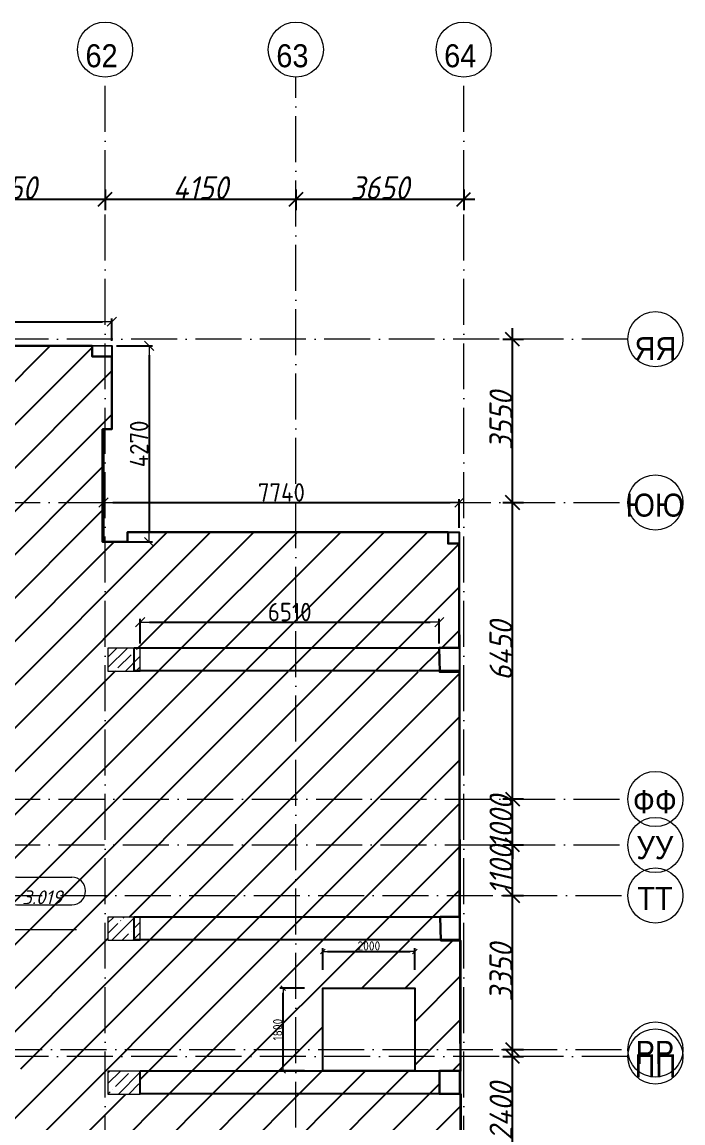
# Model space of a CAD drawing. Header units: millimetres. Extents: x 6277 to 253996, y -115614 to 184496.
# Drawn here: x 34885 to 49259, y 103459 to 127406 of the extents above; entities that cross this region are included whole.
import ezdxf

# ---------------------------------------------------------------- set-up
doc = ezdxf.new("R2010")
doc.units = ezdxf.units.MM
doc.linetypes.add('50_200_ШТРИХ_1Т_ш5_п1_п1_', pattern=[1400, 1000, -200, 0, -200])
for name, color, linetype, lineweight in [('A-ANNO-DIMS', 7, 'Continuous', 9), ('S-COLS-1', 7, 'Continuous', 5), ('Размеры', 7, 'Continuous', 15)]:
    doc.layers.add(name, color=color, linetype=linetype, lineweight=lineweight)
for name, color, linetype, lineweight, true_color in [('A-AREA-IDEN-1', 7, 'Continuous', 9, 0xaaaaaa), ('Оси-1', 7, 'Continuous', 20, 0xaaaaaa), ('Оси-2', 7, 'Continuous', 9, 0xaaaaaa), ('Оси-3', 7, '50_200_ШТРИХ_1Т_ш5_п1_п1_', 9, 0xaaaaaa)]:
    doc.layers.add(name, color=color, linetype=linetype, lineweight=lineweight, true_color=true_color)
doc.styles.add('Arial', font='arial.ttf', dxfattribs={"width": 0.9, "height": 500})
doc.styles.add('ISOCPEUR_I', font='isocpeui.ttf', dxfattribs={"height": 300})
doc.styles.add('ISOCPEUR_I_1', font='isocpeui.ttf', dxfattribs={"width": 0.9, "height": 500})
doc.styles.add('СПДС', font='isocpeur.ttf', dxfattribs={"width": 0.9})
doc.dimstyles.new('ISO-2_5_0_9К_БОЛЬШОЙ', dxfattribs={"dimscale": 304.8, "dimtxt": 497.990588, "dimasz": 0.984252, "dimexe": 0.787402, "dimexo": 0, "dimgap": 0, "dimtad": 1, "dimdec": 0, "dimzin": 0, "dimdsep": 46, "dimtxsty": 'ISOCPEUR_I_1', "dimblk1": 'OBLIQUE', "dimblk2": 'OBLIQUE', "dimsah": 1, "dimcen": 0.09, "dimdle": 0.787402, "dimazin": 0, "dimtfac": 1, "dimtdec": 4, "dimtix": 1, "dimtmove": 0, "dimatfit": 3, "dimfxl": 1, "dimtvp": 1, "dimtolj": 1, "dimtzin": 0, "dimarcsym": 2})
doc.dimstyles.new('Больше Размера А3', dxfattribs={"dimtxt": 400, "dimasz": 200, "dimexe": 70, "dimexo": 100, "dimgap": 20, "dimtad": 1, "dimdec": 0, "dimrnd": 10, "dimzin": 0, "dimdsep": 46, "dimtxsty": 'СПДС', "dimblk": 'ARROWHEAD_6', "dimcen": 1, "dimclrd": 256, "dimclre": 256, "dimclrt": 256, "dimazin": 0, "dimtfac": 1, "dimtdec": 0, "dimtmove": 2, "dimatfit": 3, "dimfxl": 1, "dimtolj": 1, "dimtzin": 0, "dimarcsym": 0})
doc.dimstyles.new('Размера А3', dxfattribs={"dimtxt": 200, "dimasz": 100, "dimexe": 70, "dimexo": 100, "dimgap": 20, "dimtad": 1, "dimdec": 0, "dimrnd": 10, "dimzin": 0, "dimdsep": 46, "dimtxsty": 'СПДС', "dimblk": 'ARROWHEAD_6', "dimcen": 1, "dimclrd": 256, "dimclre": 256, "dimclrt": 256, "dimazin": 0, "dimtfac": 1, "dimtdec": 0, "dimtmove": 2, "dimatfit": 3, "dimfxl": 1, "dimtolj": 1, "dimtzin": 0, "dimarcsym": 0})

# ---------------------------------------------------------------- blocks, each defined once
blk = doc.blocks.new('BSC_Колонна _Прямоугольная - 500х700-V241-АИ_План этажа_Стены_3')
at = {"layer": 'S-COLS-1'}
h = blk.add_hatch(dxfattribs=at)
h.set_pattern_fill('FP_169', color=256, style=0, pattern_type=2)
h.set_pattern_definition([(315, (-70131.04, 93900), (228.0985, 228.0985), []), (315, (-70131.04, 93671.9), (228.0985, 228.0985), [403.225, -80.645, 6.706, -73.939])])
h.paths.add_polyline_path([(-250, 350), (-250, -350), (250, -350), (250, 350), (-103, 350)])
for p, q in [((250, 350), (-250, 350)), ((-250, 350), (-250, -350)), ((250, -350), (250, 350)), ((-250, -350), (250, -350))]:
    blk.add_line(p, q, dxfattribs=at)
blk = doc.blocks.new('BSC_Колонна _Прямоугольная - 500х700-V242-АИ_План этажа_Стены_3')
at = {"layer": 'S-COLS-1'}
h = blk.add_hatch(dxfattribs=at)
h.set_pattern_fill('FP_170', color=256, style=0, pattern_type=2)
h.set_pattern_definition([(315, (-73481.04, 93900), (228.0985, 228.0985), []), (315, (-73481.04, 93671.9), (228.0985, 228.0985), [403.225, -80.645, 6.706, -73.939])])
h.paths.add_polyline_path([(-250, 350), (-250, -350), (250, -350), (250, 350), (86, 350)])
for p, q in [((250, 350), (-250, 350)), ((-250, 350), (-250, -350)), ((250, -350), (250, 350)), ((-250, -350), (250, -350))]:
    blk.add_line(p, q, dxfattribs=at)
blk = doc.blocks.new('BSC_Колонна _Прямоугольная - 500х700-V245-АИ_План этажа_Стены_3')
at = {"layer": 'S-COLS-1'}
h = blk.add_hatch(dxfattribs=at)
h.set_pattern_fill('FP_173', color=256, style=0, pattern_type=2)
h.set_pattern_definition([(315, (-79331.04, 93900), (228.0985, 228.0985), []), (315, (-79331.04, 93671.9), (228.0985, 228.0985), [403.225, -80.645, 6.706, -73.939])])
h.paths.add_polyline_path([(-250, 350), (-250, -350), (250, -350), (250, 350), (-101, 350)])
for p, q in [((250, 350), (-250, 350)), ((-250, 350), (-250, -350)), ((250, -350), (250, 350)), ((-250, -350), (250, -350))]:
    blk.add_line(p, q, dxfattribs=at)
blk = doc.blocks.new('AAR_СКБ_Марка_помещения_1_5 ммп - Номер _ Площадь-27962135-АИ_План этажа_Стены_3')
at = {"layer": 'A-AREA-IDEN-1'}
for p, q in [((-2.99, 3), (3.01, 3)), ((-2.99, 0), (3.01, 0)), ((-3.53, -2.69), (3.53, -2.69))]:
    blk.add_line(p, q, dxfattribs=at)
for centre, start, end in [((-2.99, 1.5), 90, 270), ((3.01, 1.5), 270, 90)]:
    blk.add_arc(centre, 1.5, start, end, dxfattribs=at)
blk = doc.blocks.new('Ось сетки - Круг_Ø6_00__ISO-2_5_0_9K_-17386508-АИ_План этажа_Стены_3')
at = {"layer": 'Оси-1'}
blk.add_circle((0, 0), 3, dxfattribs=at)
blk = doc.blocks.new('_Oblique')
at = {"color": 0, "linetype": 'ByBlock', "lineweight": -2}
blk.add_line((-0.5, -0.5), (0.5, 0.5), dxfattribs=at)
blk = doc.blocks.new('*D35')
at = {"layer": 'A-ANNO-DIMS', "color": 0, "lineweight": -2, "transparency": 16777216}
for p, q in [((45551, 102266), (45551, 105146)), ((45339, 104906), (45791, 104906)), ((45339, 102506), (45791, 102506))]:
    blk.add_line(p, q, dxfattribs=at)
at = {"layer": 'Defpoints', "color": 0, "transparency": 16777216}
for p in [(45339, 104906), (45551, 104906), (45339, 102506)]:
    blk.add_point(p, dxfattribs=at)
at = {"layer": 'A-ANNO-DIMS', "color": 0, "lineweight": -2, "transparency": 16777216, "xscale": 300, "yscale": 300, "zscale": 300}
for p, rotation in [((45551, 104906), 90), ((45551, 102506), 270)]:
    blk.add_blockref('_Oblique', p, dxfattribs=dict(at, rotation=rotation))
at = {"layer": 'A-ANNO-DIMS', "color": 0, "transparency": 16777216, "insert": (45301, 103706), "char_height": 500, "width": 1562.92, "attachment_point": 5, "rotation": 90, "style": 'ISOCPEUR_I_1'}
blk.add_mtext('\\A1;2400', dxfattribs=at)
blk = doc.blocks.new('*D36')
at = {"layer": 'A-ANNO-DIMS', "color": 0, "lineweight": -2, "transparency": 16777216}
for p, q in [((45551, 104816), (45551, 108646)), ((45339, 108406), (45791, 108406)), ((45339, 105056), (45791, 105056))]:
    blk.add_line(p, q, dxfattribs=at)
at = {"layer": 'Defpoints', "color": 0, "transparency": 16777216}
for p in [(45339, 108406), (45551, 108406), (45339, 105056)]:
    blk.add_point(p, dxfattribs=at)
at = {"layer": 'A-ANNO-DIMS', "color": 0, "lineweight": -2, "transparency": 16777216, "xscale": 300, "yscale": 300, "zscale": 300}
for p, rotation in [((45551, 108406), 90), ((45551, 105056), 270)]:
    blk.add_blockref('_Oblique', p, dxfattribs=dict(at, rotation=rotation))
at = {"layer": 'A-ANNO-DIMS', "color": 0, "transparency": 16777216, "insert": (45301, 106731), "char_height": 500, "width": 1516.96, "attachment_point": 5, "rotation": 90, "style": 'ISOCPEUR_I_1'}
blk.add_mtext('\\A1;3350', dxfattribs=at)
blk = doc.blocks.new('*D37')
at = {"layer": 'A-ANNO-DIMS', "color": 0, "lineweight": -2, "transparency": 16777216}
for p, q in [((45551, 108166), (45551, 109746)), ((45339, 109506), (45791, 109506)), ((45339, 108406), (45791, 108406))]:
    blk.add_line(p, q, dxfattribs=at)
at = {"layer": 'Defpoints', "color": 0, "transparency": 16777216}
for p in [(45339, 109506), (45551, 109506), (45339, 108406)]:
    blk.add_point(p, dxfattribs=at)
at = {"layer": 'A-ANNO-DIMS', "color": 0, "lineweight": -2, "transparency": 16777216, "xscale": 300, "yscale": 300, "zscale": 300}
for p, rotation in [((45551, 109506), 90), ((45551, 108406), 270)]:
    blk.add_blockref('_Oblique', p, dxfattribs=dict(at, rotation=rotation))
at = {"layer": 'A-ANNO-DIMS', "color": 0, "transparency": 16777216, "insert": (45301, 108956), "char_height": 500, "width": 1287.11, "attachment_point": 5, "rotation": 90, "style": 'ISOCPEUR_I_1'}
blk.add_mtext('\\A1;1100', dxfattribs=at)
blk = doc.blocks.new('*D38')
at = {"layer": 'A-ANNO-DIMS', "color": 0, "lineweight": -2, "transparency": 16777216}
for p, q in [((45551, 110506), (45551, 110806)), ((45339, 110506), (45791, 110506)), ((45551, 109506), (45551, 110506)), ((45339, 109506), (45791, 109506)), ((45551, 109506), (45551, 109206))]:
    blk.add_line(p, q, dxfattribs=at)
at = {"layer": 'Defpoints', "color": 0, "transparency": 16777216}
for p in [(45339, 110506), (45551, 110506), (45339, 109506)]:
    blk.add_point(p, dxfattribs=at)
at = {"layer": 'A-ANNO-DIMS', "color": 0, "lineweight": -2, "transparency": 16777216, "xscale": 300, "yscale": 300, "zscale": 300}
for p, rotation in [((45551, 110506), 270), ((45551, 109506), 90)]:
    blk.add_blockref('_Oblique', p, dxfattribs=dict(at, rotation=rotation))
at = {"layer": 'A-ANNO-DIMS', "color": 0, "transparency": 16777216, "insert": (45301, 110006), "char_height": 500, "width": 1402.04, "attachment_point": 5, "rotation": 90, "style": 'ISOCPEUR_I_1'}
blk.add_mtext('\\A1;1000', dxfattribs=at)
blk = doc.blocks.new('*D39')
at = {"layer": 'A-ANNO-DIMS', "color": 0, "lineweight": -2, "transparency": 16777216}
for p, q in [((45551, 110266), (45551, 117195)), ((45339, 116955), (45791, 116955)), ((45339, 110506), (45791, 110506))]:
    blk.add_line(p, q, dxfattribs=at)
at = {"layer": 'Defpoints', "color": 0, "transparency": 16777216}
for p in [(45339, 116955), (45551, 116955), (45339, 110506)]:
    blk.add_point(p, dxfattribs=at)
at = {"layer": 'A-ANNO-DIMS', "color": 0, "lineweight": -2, "transparency": 16777216, "xscale": 300, "yscale": 300, "zscale": 300}
for p, rotation in [((45551, 116955), 90), ((45551, 110506), 270)]:
    blk.add_blockref('_Oblique', p, dxfattribs=dict(at, rotation=rotation))
at = {"layer": 'A-ANNO-DIMS', "color": 0, "transparency": 16777216, "insert": (45301, 113731), "char_height": 500, "width": 1562.92, "attachment_point": 5, "rotation": 90, "style": 'ISOCPEUR_I_1'}
blk.add_mtext('\\A1;6450', dxfattribs=at)
blk = doc.blocks.new('*D40')
at = {"layer": 'A-ANNO-DIMS', "color": 0, "lineweight": -2, "transparency": 16777216}
for p, q in [((45551, 116715), (45551, 120746)), ((45339, 120506), (45791, 120506)), ((45339, 116955), (45791, 116955))]:
    blk.add_line(p, q, dxfattribs=at)
at = {"layer": 'Defpoints', "color": 0, "transparency": 16777216}
for p in [(45339, 120506), (45551, 120506), (45339, 116955)]:
    blk.add_point(p, dxfattribs=at)
at = {"layer": 'A-ANNO-DIMS', "color": 0, "lineweight": -2, "transparency": 16777216, "xscale": 300, "yscale": 300, "zscale": 300}
for p, rotation in [((45551, 120506), 90), ((45551, 116955), 270)]:
    blk.add_blockref('_Oblique', p, dxfattribs=dict(at, rotation=rotation))
at = {"layer": 'A-ANNO-DIMS', "color": 0, "transparency": 16777216, "insert": (45301, 118731), "char_height": 500, "width": 1516.96, "attachment_point": 5, "rotation": 90, "style": 'ISOCPEUR_I_1'}
blk.add_mtext('\\A1;3550', dxfattribs=at)
blk = doc.blocks.new('*D43')
at = {"layer": 'A-ANNO-DIMS', "color": 0, "lineweight": -2, "transparency": 16777216}
for p, q in [((32441, 123762), (32441, 123310)), ((36691, 123762), (36691, 123310)), ((32201, 123550), (36931, 123550))]:
    blk.add_line(p, q, dxfattribs=at)
at = {"layer": 'Defpoints', "color": 0, "transparency": 16777216}
for p in [(32441, 123762), (36691, 123762), (36691, 123550)]:
    blk.add_point(p, dxfattribs=at)
at = {"layer": 'A-ANNO-DIMS', "color": 0, "lineweight": -2, "transparency": 16777216, "xscale": 300, "yscale": 300, "zscale": 300, "rotation": 180}
blk.add_blockref('_Oblique', (32441, 123550), dxfattribs=at)
at = {"layer": 'A-ANNO-DIMS', "color": 0, "lineweight": -2, "transparency": 16777216, "xscale": 300, "yscale": 300, "zscale": 300}
blk.add_blockref('_Oblique', (36691, 123550), dxfattribs=at)
at = {"layer": 'A-ANNO-DIMS', "color": 0, "transparency": 16777216, "insert": (34566, 123800), "char_height": 500, "width": 1562.92, "attachment_point": 5, "style": 'ISOCPEUR_I_1'}
blk.add_mtext('\\A1;4250', dxfattribs=at)
blk = doc.blocks.new('*D44')
at = {"layer": 'A-ANNO-DIMS', "color": 0, "lineweight": -2, "transparency": 16777216}
for p, q in [((36691, 123762), (36691, 123310)), ((40841, 123762), (40841, 123310)), ((36451, 123550), (41081, 123550))]:
    blk.add_line(p, q, dxfattribs=at)
at = {"layer": 'Defpoints', "color": 0, "transparency": 16777216}
for p in [(36691, 123762), (40841, 123762), (40841, 123550)]:
    blk.add_point(p, dxfattribs=at)
at = {"layer": 'A-ANNO-DIMS', "color": 0, "lineweight": -2, "transparency": 16777216, "xscale": 300, "yscale": 300, "zscale": 300, "rotation": 180}
blk.add_blockref('_Oblique', (36691, 123550), dxfattribs=at)
at = {"layer": 'A-ANNO-DIMS', "color": 0, "lineweight": -2, "transparency": 16777216, "xscale": 300, "yscale": 300, "zscale": 300}
blk.add_blockref('_Oblique', (40841, 123550), dxfattribs=at)
at = {"layer": 'A-ANNO-DIMS', "color": 0, "transparency": 16777216, "insert": (38766, 123800), "char_height": 500, "width": 1448, "attachment_point": 5, "style": 'ISOCPEUR_I_1'}
blk.add_mtext('\\A1;4150', dxfattribs=at)
blk = doc.blocks.new('*D45')
at = {"layer": 'A-ANNO-DIMS', "color": 0, "lineweight": -2, "transparency": 16777216}
for p, q in [((40841, 123762), (40841, 123310)), ((44491, 123762), (44491, 123310)), ((40601, 123550), (44731, 123550))]:
    blk.add_line(p, q, dxfattribs=at)
at = {"layer": 'Defpoints', "color": 0, "transparency": 16777216}
for p in [(40841, 123762), (44491, 123762), (44491, 123550)]:
    blk.add_point(p, dxfattribs=at)
at = {"layer": 'A-ANNO-DIMS', "color": 0, "lineweight": -2, "transparency": 16777216, "xscale": 300, "yscale": 300, "zscale": 300, "rotation": 180}
blk.add_blockref('_Oblique', (40841, 123550), dxfattribs=at)
at = {"layer": 'A-ANNO-DIMS', "color": 0, "lineweight": -2, "transparency": 16777216, "xscale": 300, "yscale": 300, "zscale": 300}
blk.add_blockref('_Oblique', (44491, 123550), dxfattribs=at)
at = {"layer": 'A-ANNO-DIMS', "color": 0, "transparency": 16777216, "insert": (42666, 123800), "char_height": 500, "width": 1516.96, "attachment_point": 5, "style": 'ISOCPEUR_I_1'}
blk.add_mtext('\\A1;3650', dxfattribs=at)
blk = doc.blocks.new('ARROWHEAD_6')
at = {"color": 0, "linetype": 'Continuous'}
for p, q in [((0, 0), (-1, 0)), ((-0.5, -0.5), (0.5, 0.5))]:
    blk.add_line(p, q, dxfattribs=at)
blk = doc.blocks.new('*D96')
at = {"layer": 'Defpoints', "color": 0, "transparency": 16777216}
for p in [(36838, 120888), (26834, 120370), (36838, 120370)]:
    blk.add_point(p, dxfattribs=at)
at = {"layer": 'Размеры', "lineweight": -2, "transparency": 16777216}
for p, q in [((26834, 120470), (26834, 120958)), ((36838, 120470), (36838, 120958)), ((27034, 120888), (36638, 120888))]:
    blk.add_line(p, q, dxfattribs=at)
at = {"layer": 'Размеры', "lineweight": -2, "transparency": 16777216, "xscale": 200, "yscale": 200, "zscale": 200, "rotation": 180}
blk.add_blockref('ARROWHEAD_6', (26834, 120888), dxfattribs=at)
at = {"layer": 'Размеры', "lineweight": -2, "transparency": 16777216, "xscale": 200, "yscale": 200, "zscale": 200}
blk.add_blockref('ARROWHEAD_6', (36838, 120888), dxfattribs=at)
at = {"layer": 'Размеры', "transparency": 16777216, "insert": (31836, 121108), "char_height": 400, "attachment_point": 5, "style": 'СПДС'}
blk.add_mtext('\\A1;10000', dxfattribs=at)
blk = doc.blocks.new('*D97')
at = {"layer": 'Defpoints', "color": 0, "transparency": 16777216}
for p in [(36838, 120363), (36908, 116096), (37650, 116096)]:
    blk.add_point(p, dxfattribs=at)
at = {"layer": 'Размеры', "lineweight": -2, "transparency": 16777216}
for p, q in [((36938, 120363), (37720, 120363)), ((37650, 120163), (37650, 116296)), ((37008, 116096), (37720, 116096))]:
    blk.add_line(p, q, dxfattribs=at)
at = {"layer": 'Размеры', "lineweight": -2, "transparency": 16777216, "xscale": 200, "yscale": 200, "zscale": 200}
for p, rotation in [((37650, 120363), 90), ((37650, 116096), 270)]:
    blk.add_blockref('ARROWHEAD_6', p, dxfattribs=dict(at, rotation=rotation))
at = {"layer": 'Размеры', "transparency": 16777216, "insert": (37430, 118230), "char_height": 400, "attachment_point": 5, "rotation": 90, "style": 'СПДС'}
blk.add_mtext('\\A1;4270', dxfattribs=at)
blk = doc.blocks.new('*D98')
at = {"layer": 'Defpoints', "color": 0, "transparency": 16777216}
for p in [(44395, 116955), (44395, 116306), (36658, 116096)]:
    blk.add_point(p, dxfattribs=at)
at = {"layer": 'Размеры', "lineweight": -2, "transparency": 16777216}
for p, q in [((36658, 116196), (36658, 117025)), ((36858, 116955), (44195, 116955)), ((44395, 116406), (44395, 117025))]:
    blk.add_line(p, q, dxfattribs=at)
at = {"layer": 'Размеры', "lineweight": -2, "transparency": 16777216, "xscale": 200, "yscale": 200, "zscale": 200, "rotation": 180}
blk.add_blockref('ARROWHEAD_6', (36658, 116955), dxfattribs=at)
at = {"layer": 'Размеры', "lineweight": -2, "transparency": 16777216, "xscale": 200, "yscale": 200, "zscale": 200}
blk.add_blockref('ARROWHEAD_6', (44395, 116955), dxfattribs=at)
at = {"layer": 'Размеры', "transparency": 16777216, "insert": (40526, 117175), "char_height": 400, "attachment_point": 5, "style": 'СПДС'}
blk.add_mtext('\\A1;7740', dxfattribs=at)
blk = doc.blocks.new('*D117')
at = {"layer": 'Defpoints', "color": 0, "transparency": 16777216}
for p in [(43960, 114353), (37454, 113788), (43960, 113790)]:
    blk.add_point(p, dxfattribs=at)
at = {"layer": 'Размеры', "lineweight": -2, "transparency": 16777216}
for p, q in [((37454, 113888), (37454, 114423)), ((37654, 114353), (43760, 114353)), ((43960, 113890), (43960, 114423))]:
    blk.add_line(p, q, dxfattribs=at)
at = {"layer": 'Размеры', "lineweight": -2, "transparency": 16777216, "xscale": 200, "yscale": 200, "zscale": 200, "rotation": 180}
blk.add_blockref('ARROWHEAD_6', (37454, 114353), dxfattribs=at)
at = {"layer": 'Размеры', "lineweight": -2, "transparency": 16777216, "xscale": 200, "yscale": 200, "zscale": 200}
blk.add_blockref('ARROWHEAD_6', (43960, 114353), dxfattribs=at)
at = {"layer": 'Размеры', "transparency": 16777216, "insert": (40707, 114573), "char_height": 400, "attachment_point": 5, "style": 'СПДС'}
blk.add_mtext('\\A1;6510', dxfattribs=at)
blk = doc.blocks.new('*D130')
at = {"layer": 'Defpoints', "color": 0, "transparency": 16777216}
for p in [(40564, 106390), (41128, 106390), (41128, 104590)]:
    blk.add_point(p, dxfattribs=at)
at = {"layer": 'Размеры', "lineweight": -2, "transparency": 16777216}
for p, q in [((41028, 106390), (40494, 106390)), ((40564, 104690), (40564, 106290)), ((41028, 104590), (40494, 104590))]:
    blk.add_line(p, q, dxfattribs=at)
at = {"layer": 'Размеры', "lineweight": -2, "transparency": 16777216, "xscale": 100, "yscale": 100, "zscale": 100}
for p, rotation in [((40564, 106390), 90), ((40564, 104590), 270)]:
    blk.add_blockref('ARROWHEAD_6', p, dxfattribs=dict(at, rotation=rotation))
at = {"layer": 'Размеры', "transparency": 16777216, "insert": (40444, 105490), "char_height": 200, "attachment_point": 5, "rotation": 90, "style": 'СПДС'}
blk.add_mtext('\\A1;1800', dxfattribs=at)
blk = doc.blocks.new('*D131')
at = {"layer": 'Defpoints', "color": 0, "transparency": 16777216}
for p in [(43428, 107191), (41428, 106690), (43428, 106690)]:
    blk.add_point(p, dxfattribs=at)
at = {"layer": 'Размеры', "lineweight": -2, "transparency": 16777216}
for p, q in [((41428, 106790), (41428, 107261)), ((41528, 107191), (43328, 107191)), ((43428, 106790), (43428, 107261))]:
    blk.add_line(p, q, dxfattribs=at)
at = {"layer": 'Размеры', "lineweight": -2, "transparency": 16777216, "xscale": 100, "yscale": 100, "zscale": 100, "rotation": 180}
blk.add_blockref('ARROWHEAD_6', (41428, 107191), dxfattribs=at)
at = {"layer": 'Размеры', "lineweight": -2, "transparency": 16777216, "xscale": 100, "yscale": 100, "zscale": 100}
blk.add_blockref('ARROWHEAD_6', (43428, 107191), dxfattribs=at)
at = {"layer": 'Размеры', "transparency": 16777216, "insert": (42428, 107311), "char_height": 200, "attachment_point": 5, "style": 'СПДС'}
blk.add_mtext('\\A1;2000', dxfattribs=at)
blk = doc.blocks.new('osi')
at = {"layer": 'Оси-3'}
for p, q in [((36690.8, 83013.9), (36690.8, 126205.7)), ((40840.8, 82355.8), (40840.8, 126205.7)), ((44490.8, 83013.9), (44490.8, 126205.7)), ((48058.7, 120505.8), (6276.8, 120505.8)), ((6276.8, 116955.5), (48058.7, 116955.5)), ((6276.8, 110505.8), (48058.7, 110505.8)), ((6276.8, 109505.8), (48058.7, 109505.8)), ((25922, 108405.8), (48058.7, 108405.8)), ((48058.7, 104905.8), (6276.8, 104905.8)), ((25922, 105055.8), (48058.7, 105055.8))]:
    blk.add_line(p, q, dxfattribs=at)
at = {"layer": 'Оси-1', "xscale": 199.9999999999999, "yscale": 199.9999999999999, "zscale": 199.9999999999999}
for p in [(36690.8, 126805.7), (40840.8, 126805.7), (44490.8, 126805.7), (44490.8, 126805.7)]:
    blk.add_blockref('Ось сетки - Круг_Ø6_00__ISO-2_5_0_9K_-17386508-АИ_План этажа_Стены_3', p, dxfattribs=at)
for p, rotation in [((48658.7, 120505.8), 89.9999999999998), ((48658.7, 116955.5), 269.9999999999995), ((48658.7, 110505.8), 269.9999999999995), ((48658.7, 109505.8), 269.9999999999995), ((48658.7, 108405.8), 269.9999999999995), ((48658.7, 105055.8), 269.9999999999995), ((48658.7, 104905.8), 89.99999999999982)]:
    blk.add_blockref('Ось сетки - Круг_Ø6_00__ISO-2_5_0_9K_-17386508-АИ_План этажа_Стены_3', p, dxfattribs=dict(at, rotation=rotation))
at = {"layer": 'Оси-2', "char_height": 500, "attachment_point": 5, "line_spacing_factor": 0.936439, "style": 'Arial'}
for s, insert, width in [('\\pxqc,t4.572,9.144,13.716,18.288,22.86,27.432,32.004,36.576,41.148,45.72,50.292,54.864,59.436,64.008,68.58,73.152,77.724,82.296,86.868,91.44,96.012,100.584,105.156,109.728,114.3,118.872,123.444,128.016,132.588,137.16,141.732,146.304;{62}', (36614.8, 126668.2), 702), ('\\pxqc,t4.572,9.144,13.716,18.288,22.86,27.432,32.004,36.576,41.148,45.72,50.292,54.864,59.436,64.008,68.58,73.152,77.724,82.296,86.868,91.44,96.012,100.584,105.156,109.728,114.3,118.872,123.444,128.016,132.588,137.16,141.732,146.304;{63}', (40764.8, 126668.2), 702), ('\\pxqc,t4.572,9.144,13.716,18.288,22.86,27.432,32.004,36.576,41.148,45.72,50.292,54.864,59.436,64.008,68.58,73.152,77.724,82.296,86.868,91.44,96.012,100.584,105.156,109.728,114.3,118.872,123.444,128.016,132.588,137.16,141.732,146.304;{64}', (44414.8, 126668.2), 702), ('\\pxqc,t4.572,9.144,13.716,18.288,22.86,27.432,32.004,36.576,41.148,45.72,50.292,54.864,59.436,64.008,68.58,73.152,77.724,82.296,86.868,91.44,96.012,100.584,105.156,109.728,114.3,118.872,123.444,128.016,132.588,137.16,141.732,146.304;{64}', (44414.8, 126668.2), 702), ('\\pxqc,t4.572,9.144,13.716,18.288,22.86,27.432,32.004,36.576,41.148,45.72,50.292,54.864,59.436,64.008,68.58,73.152,77.724,82.296,86.868,91.44,96.012,100.584,105.156,109.728,114.3,118.872,123.444,128.016,132.588,137.16,141.732,146.304;{ЯЯ}', (48658.5, 120302.9), 916.2), ('\\pxqc,t4.572,9.144,13.716,18.288,22.86,27.432,32.004,36.576,41.148,45.72,50.292,54.864,59.436,64.008,68.58,73.152,77.724,82.296,86.868,91.44,96.012,100.584,105.156,109.728,114.3,118.872,123.444,128.016,132.588,137.16,141.732,146.304;{ЮЮ}', (48648.2, 116893.7), 1297.8), ('\\pxqc,t4.572,9.144,13.716,18.288,22.86,27.432,32.004,36.576,41.148,45.72,50.292,54.864,59.436,64.008,68.58,73.152,77.724,82.296,86.868,91.44,96.012,100.584,105.156,109.728,114.3,118.872,123.444,128.016,132.588,137.16,141.732,146.304;{ФФ}', (48647.3, 110444), 964.8), ('\\pxqc,t4.572,9.144,13.716,18.288,22.86,27.432,32.004,36.576,41.148,45.72,50.292,54.864,59.436,64.008,68.58,73.152,77.724,82.296,86.868,91.44,96.012,100.584,105.156,109.728,114.3,118.872,123.444,128.016,132.588,137.16,141.732,146.304;{УУ}', (48647.3, 109444), 822.6), ('\\pxqc,t4.572,9.144,13.716,18.288,22.86,27.432,32.004,36.576,41.148,45.72,50.292,54.864,59.436,64.008,68.58,73.152,77.724,82.296,86.868,91.44,96.012,100.584,105.156,109.728,114.3,118.872,123.444,128.016,132.588,137.16,141.732,146.304;{ТТ}', (48648.2, 108344), 797.4), ('\\pxqc,t4.572,9.144,13.716,18.288,22.86,27.432,32.004,36.576,41.148,45.72,50.292,54.864,59.436,64.008,68.58,73.152,77.724,82.296,86.868,91.44,96.012,100.584,105.156,109.728,114.3,118.872,123.444,128.016,132.588,137.16,141.732,146.304;{РР}', (48647.3, 104994), 846), ('\\pxqc,t4.572,9.144,13.716,18.288,22.86,27.432,32.004,36.576,41.148,45.72,50.292,54.864,59.436,64.008,68.58,73.152,77.724,82.296,86.868,91.44,96.012,100.584,105.156,109.728,114.3,118.872,123.444,128.016,132.588,137.16,141.732,146.304;{ПП}', (48658.5, 104702.9), 916.2)]:
    blk.add_mtext(s, dxfattribs=dict(at, insert=insert, width=width))
at = {"layer": 'A-ANNO-DIMS'}
for base, p1, p2, override, picture, middle in [((36690.8, 123550.1), (32440.8, 123762.2), (36690.8, 123762.2), {"dimpost": '<>', "dimfxl": 4250}, '*D43', (34565.8, 123800.1)), ((40840.8, 123550.1), (36690.8, 123762.2), (40840.8, 123762.2), {"dimpost": '<>', "dimfxl": 4150}, '*D44', (38765.8, 123800.1)), ((44490.8, 123550.1), (40840.8, 123762.2), (44490.8, 123762.2), {"dimpost": '<>', "dimfxl": 3650}, '*D45', (42665.8, 123800.1))]:
    dim = blk.add_linear_dim(base=base, p1=p1, p2=p2, dimstyle='ISO-2_5_0_9К_БОЛЬШОЙ', override=override, dxfattribs=at)
    dim.commit()
    dim.dimension.update_dxf_attribs({"geometry": picture, "text_midpoint": middle})
for base, p1, p2, override, picture, middle in [((45551.2, 120505.8), (45339.1, 116955.5), (45339.1, 120505.8), {"dimpost": '<>', "dimfxl": 3550.347485}, '*D40', (45301.2, 118730.6)), ((45551.2, 116955.5), (45339.1, 110505.8), (45339.1, 116955.5), {"dimpost": '<>', "dimfxl": 6449.652515}, '*D39', (45301.2, 113730.6)), ((45551.2, 110505.8), (45339.1, 109505.8), (45339.1, 110505.8), {"dimpost": '<>', "dimfxl": 1000}, '*D38', (45301.2, 110005.8)), ((45551.2, 109505.8), (45339.1, 108405.8), (45339.1, 109505.8), {"dimpost": '<>', "dimfxl": 1100}, '*D37', (45301.2, 108955.8)), ((45551.2, 108405.8), (45339.1, 105055.8), (45339.1, 108405.8), {"dimpost": '<>', "dimfxl": 3350}, '*D36', (45301.2, 106730.8)), ((45551.2, 104905.8), (45339.1, 102505.8), (45339.1, 104905.8), {"dimpost": '<>', "dimfxl": 2400}, '*D35', (45301.2, 103705.8))]:
    dim = blk.add_linear_dim(base=base, p1=p1, p2=p2, angle=90, dimstyle='ISO-2_5_0_9К_БОЛЬШОЙ', override=override, dxfattribs=at)
    dim.commit()
    dim.dimension.update_dxf_attribs({"geometry": picture, "text_midpoint": middle})

msp = doc.modelspace()

# ---------------------------------------------------------------- hatches: boundary and pattern name
h = msp.add_hatch()
h.set_pattern_fill('ANSI31', color=3, scale=210)
h.paths.add_polyline_path([(44408.4, 107426.4), (43994.6, 107426.4), (37453.6, 107440.2), (37453.6, 107437.8), (36753.6, 107437.8), (36753.6, 107937.8), (37321.9, 107937.8), (37321.9, 107940.4), (44400.4, 107940.4), (44400.4, 112631.5), (44399.4, 113271.7), (43970.4, 113271.7), (37453.6, 113290.1), (37453.6, 113287.8), (36753.6, 113287.8), (36753.6, 113787.8), (37321.9, 113787.8), (37321.9, 113790.4), (44394.8, 113790.4), (44394.8, 116061.4), (44149.8, 116061.4), (44149.8, 116306.4), (37177.8, 116306.4), (37177.8, 116096.4), (36657.8, 116096.4), (36637.8, 116096.4), (36637.8, 118546.4), (36837.8, 118546.4), (36837.8, 120133.4), (36637.8, 120133.4), (36407.8, 120133.4), (36407.8, 120363.4), (32707.8, 120363.4), (32707.8, 120107.4), (32183.8, 120107.4), (32183.8, 120366.6), (26833.8, 120370.4), (26833.8, 117153.4), (26963.8, 117153.4), (31933.6, 117153.4), (31933.6, 118365.4), (32969.6, 118365.4), (32969.6, 115733.4), (31933.6, 115733.4), (31933.6, 116653.4), (26963.8, 116653.4), (26963.8, 116613.4), (26828.8, 116613.4), (26828.8, 114530.4), (28133.9, 114530.4), (28133.9, 113032.4), (31549.4, 113032.4), (31549.4, 113056.7), (32779.4, 113056.7), (32779.4, 109322.7), (31549.4, 109322.7), (31549.4, 110181.4), (26815.8, 110181.4), (26815.8, 110156.4), (20984.8, 110156.4), (20984.8, 105238), (26303.6, 105238), (27031.6, 105230), (27031.6, 104678), (26303.6, 104678), (26303.6, 104738), (20984.8, 104738), (20984.8, 102046.4), (18175.8, 102046.4), (18175.8, 99125.6), (18360.8, 99125.6), (18360.8, 98305.8), (29130.8, 98305.8), (29130.7, 98232.4), (32079.4, 98232.4), (32079.4, 98252.4), (32799.4, 98252.4), (32799.4, 97732.4), (32079.4, 97732.4), (29130.1, 97732.4), (29126.3, 94732.4), (32079.4, 94732.4), (32809.4, 94732.4), (32809.4, 94207.4), (32079.4, 94207.4), (32079.4, 94232.4), (29125.7, 94232.4), (29119.9, 89616.5), (36053, 89607.9), (36053, 90781.4), (44315.6, 90781.4), (44315.6, 89931.4), (44435.1, 89931.4), (44427.1, 95161.4), (44210.6, 95161.4), (44210.6, 95340.4), (43973.6, 95340.4), (37453.6, 95340.4), (37453.6, 95337.8), (36753.6, 95337.8), (36753.6, 95837.8), (37351.9, 95837.8), (37351.9, 95840.4), (44426, 95840.4), (44422.2, 98360.4), (37453.6, 98360.4), (37453.6, 98337.8), (36753.6, 98337.8), (36753.6, 98837.8), (37453.6, 98837.8), (37453.6, 98860.4), (44421.4, 98860.4), (44413.5, 104090.4), (43962.6, 104090.4), (37453.6, 104090.4), (37453.6, 104087.8), (36753.6, 104087.8), (36753.6, 104587.8), (37453.6, 104587.8), (37453.6, 104590.4), (44412.7, 104590.4)])
h.paths.add_polyline_path([(31959.4, 106262.7), (31979.4, 106482.4), (33022.6, 106482.4), (33022.6, 104840.4), (34859.4, 104840.4), (34859.4, 103812.4), (32879.4, 103812.4), (31959.4, 103812.4)], flags=16)
h.paths.add_polyline_path([(32079.4, 105232.4), (32079.4, 106142.7), (32779.4, 106142.7), (32779.4, 105232.4), (32779.4, 104732.4), (32779.4, 103932.4), (32079.4, 103932.4), (32079.4, 104732.4)], flags=0)
h.paths.add_polyline_path([(31702.1, 101287.5), (31702.1, 101320), (33352.1, 101320), (33352.1, 99485), (31702.1, 99485), (31702.1, 100787.5), (27294.6, 100787.5), (27294.6, 99987.5), (27123.6, 99987.5), (27123.6, 99967.5), (25858.6, 99967.5), (25858.6, 101227.5), (25878.6, 101579.5), (27294.6, 101579.5), (27294.6, 101287.5)], flags=16)
h.paths.add_polyline_path([(25978.6, 101287.5), (26303.6, 101287.5), (26303.6, 101267.5), (25978.6, 101267.5)], flags=0)
h.paths.add_polyline_path([(31702.1, 101307.5), (32053.6, 101307.5), (32753.6, 101287.5), (32753.6, 100787.5), (32773.6, 100787.5), (32773.6, 99485), (31702.1, 99485), (31702.1, 99505)], flags=0)
h.paths.add_polyline_path([(31822.1, 101187.5), (32053.6, 101187.5), (32053.6, 100787.5), (32653.6, 100787.5), (32653.6, 99605), (31822.1, 99605)], flags=0)
h.paths.add_polyline_path([(21526.8, 101925.4), (21526.8, 101380.4), (20806.8, 101380.4), (20806.8, 101925.4)], flags=16)
h.paths.add_polyline_path([(31549.4, 112532.4), (26815.8, 112532.4), (26815.8, 110681.4), (31549.4, 110681.4)], flags=17)
h.paths.add_polyline_path([(43427.9, 104590.4), (41427.9, 104590.4), (41427.9, 106390.4), (43427.9, 106390.4)], flags=17)
h.paths.add_polyline_path([(43427.9, 93540.4), (41427.9, 93540.4), (41427.9, 95340.4), (43427.9, 95340.4)], flags=16)
h = msp.add_hatch()
h.set_pattern_fill('ANSI31', color=3, scale=210)
h.paths.add_polyline_path([(31933.6, 117153.4), (26963.8, 117153.4), (26963.8, 116653.4), (31933.6, 116653.4)])
h.paths.add_polyline_path([(31549.4, 113032.4), (26815.8, 113032.4), (26815.8, 112532.4), (31549.4, 112532.4)])
h.paths.add_polyline_path([(31549.4, 110681.4), (26815.8, 110681.4), (26815.8, 110181.4), (31549.4, 110181.4)])
h.paths.add_polyline_path([(26303.6, 105238), (20984.8, 105238), (20984.8, 104738), (26303.6, 104738)])
h.paths.add_polyline_path([(31702.1, 101287.5), (27294.6, 101287.5), (27294.6, 100787.5), (31702.1, 100787.5)])
h.paths.add_polyline_path([(32079.4, 98232.4), (29130.7, 98232.4), (29130.1, 97732.4), (32079.4, 97732.4)])
h.paths.add_polyline_path([(32079.4, 94732.4), (29126.3, 94732.4), (29125.7, 94232.4), (32079.4, 94232.4)])
h.paths.add_polyline_path([(43973.6, 95840.4), (37453.6, 95840.4), (37453.6, 95340.4), (43973.6, 95340.4)])
h.paths.add_polyline_path([(43972.6, 98860.4), (37453.6, 98860.4), (37453.6, 98837.8), (37453.6, 98360.4), (43972.6, 98360.4)])
h.paths.add_polyline_path([(43962.6, 104590.4), (37453.6, 104590.4), (37453.6, 104090.4), (43962.6, 104090.4)])
h.paths.add_polyline_path([(43980.4, 107940.4), (37453.6, 107940.4), (37453.6, 107440.4), (43994.2, 107440.4)])
h.paths.add_polyline_path([(43959.8, 113790.4), (37453.6, 113790.4), (37453.6, 113290.4), (43970, 113290.4)])

# ---------------------------------------------------------------- linework, layer by layer
msp.add_lwpolyline([(26815.8, 110156.4), (26815.8, 120370.4), (36837.8, 120363.4), (36837.8, 118546.4), (36657.8, 118546.4), (36657.8, 116096.4), (37177.8, 116096.4), (37177.8, 116306.4), (44394.8, 116306.4), (44435.6, 89597.4), (29119.9, 89616.5), (29130.8, 98305.8), (18360.8, 98305.8), (18360.8, 99121.2), (18175.8, 99125.6), (18175.8, 102046.4), (20984.8, 102046.4), (20984.8, 110156.4)], close=True)
at = {"lineweight": 30}
msp.add_lwpolyline([(32707.8, 120363.4), (36407.8, 120363.4), (36407.8, 120133.4), (36637.8, 120133.4), (36837.8, 120133.4), (36837.8, 118546.4), (36657.8, 118546.4), (36637.8, 118546.4), (36637.8, 116096.4), (36637.8, 116096.4), (37177.8, 116096.4), (37177.8, 116306.4), (44149.8, 116306.4), (44149.8, 116061.4), (44394.8, 116061.4), (44394.8, 113790.4), (43959.8, 113790.4), (43970.4, 113271.7), (44400.4, 113271.7), (44400.4, 107940.4), (43980.4, 107940.4), (43994.6, 107426.4), (44422.6, 107426.4), (44422.6, 104590.4), (43962.6, 104590.4), (43962.6, 104090.4), (44427.6, 104090.4), (44427.6, 98860.4)], dxfattribs=at)
at = {"color": 3}
for points in [[(37321.9, 113790.4), (44400.4, 113790.4), (44400.4, 113290.4), (37321.9, 113290.4)], [(37321.9, 107940.4), (44400.4, 107940.4), (44400.4, 107440.4), (37321.9, 107440.4)], [(37453.6, 104590.4), (44400.4, 104590.4), (44400.4, 104090.4), (37453.6, 104090.4)]]:
    msp.add_lwpolyline(points, close=True, dxfattribs=at)
at = {"color": 5}
msp.add_lwpolyline([(43427.9, 104590.4), (41427.9, 104590.4), (41427.9, 106390.4), (43427.9, 106390.4)], close=True, dxfattribs=at)

# ---------------------------------------------------------------- block references
msp.add_blockref('osi', (0, 0))
at = {"rotation": 89.9999999999999}
for name, p in [('BSC_Колонна _Прямоугольная - 500х700-V245-АИ_План этажа_Стены_3', (37103.6, 113537.8)), ('BSC_Колонна _Прямоугольная - 500х700-V242-АИ_План этажа_Стены_3', (37103.6, 107687.8)), ('BSC_Колонна _Прямоугольная - 500х700-V241-АИ_План этажа_Стены_3', (37103.6, 104337.8))]:
    msp.add_blockref(name, p, dxfattribs=at)
at = {"layer": 'A-AREA-IDEN-1', "xscale": 199.9999999999999, "yscale": 199.9999999999999, "zscale": 199.9999999999999}
msp.add_blockref('AAR_СКБ_Марка_помещения_1_5 ммп - Номер _ Площадь-27962135-АИ_План этажа_Стены_3', (35362.5, 108205.5), dxfattribs=at)

# ---------------------------------------------------------------- texts
at = {"layer": 'A-AREA-IDEN-1', "insert": (35326.8, 108217.8), "char_height": 300, "width": 900, "attachment_point": 8, "line_spacing_factor": 1.139951, "style": 'ISOCPEUR_I'}
msp.add_mtext('\\pxqc,t8.46667,16.93333,25.4,33.86667,42.33333,50.8,59.26667,67.73333,76.2,84.66667,93.13333,101.6,110.06667,118.53333,127,135.46667,143.93333,152.4,160.86667,169.33333,177.8,186.26667,194.73333,203.2,211.66667,220.13333,228.6,237.06667,245.53333,254,262.46667,270.93333;{3.019}', dxfattribs=at)

# ---------------------------------------------------------------- dimensions: what is measured, and where the dimension line sits
at = {"layer": 'Размеры'}
for base, p1, p2, dimstyle, picture, middle in [((36837.8, 120888), (26833.8, 120370.4), (36837.8, 120370.4), 'Больше Размера А3', '*D96', (31835.8, 121108)), ((44394.8, 116955.5), (36657.8, 116096.4), (44394.8, 116306.4), 'Больше Размера А3', '*D98', (40526.3, 117175.5)), ((43959.8, 114352.7), (37453.6, 113787.8), (43959.8, 113790.4), 'Больше Размера А3', '*D117', (40706.7, 114572.7)), ((43427.9, 107190.5), (41427.9, 106690.4), (43427.9, 106690.4), 'Размера А3', '*D131', (42427.9, 107310.5))]:
    dim = msp.add_linear_dim(base=base, p1=p1, p2=p2, dimstyle=dimstyle, dxfattribs=at)
    dim.commit()
    dim.dimension.update_dxf_attribs({"geometry": picture, "text_midpoint": middle})
for base, p1, p2, dimstyle, picture, middle in [((37649.6, 116096.4), (36837.8, 120363.4), (36907.8, 116096.4), 'Больше Размера А3', '*D97', (37429.6, 118229.9)), ((40564.3, 106390.4), (41127.9, 104590.4), (41127.9, 106390.4), 'Размера А3', '*D130', (40444.3, 105490.4))]:
    dim = msp.add_linear_dim(base=base, p1=p1, p2=p2, angle=90, dimstyle=dimstyle, dxfattribs=at)
    dim.commit()
    dim.dimension.update_dxf_attribs({"geometry": picture, "text_midpoint": middle})

doc.saveas('drawing.dxf')
